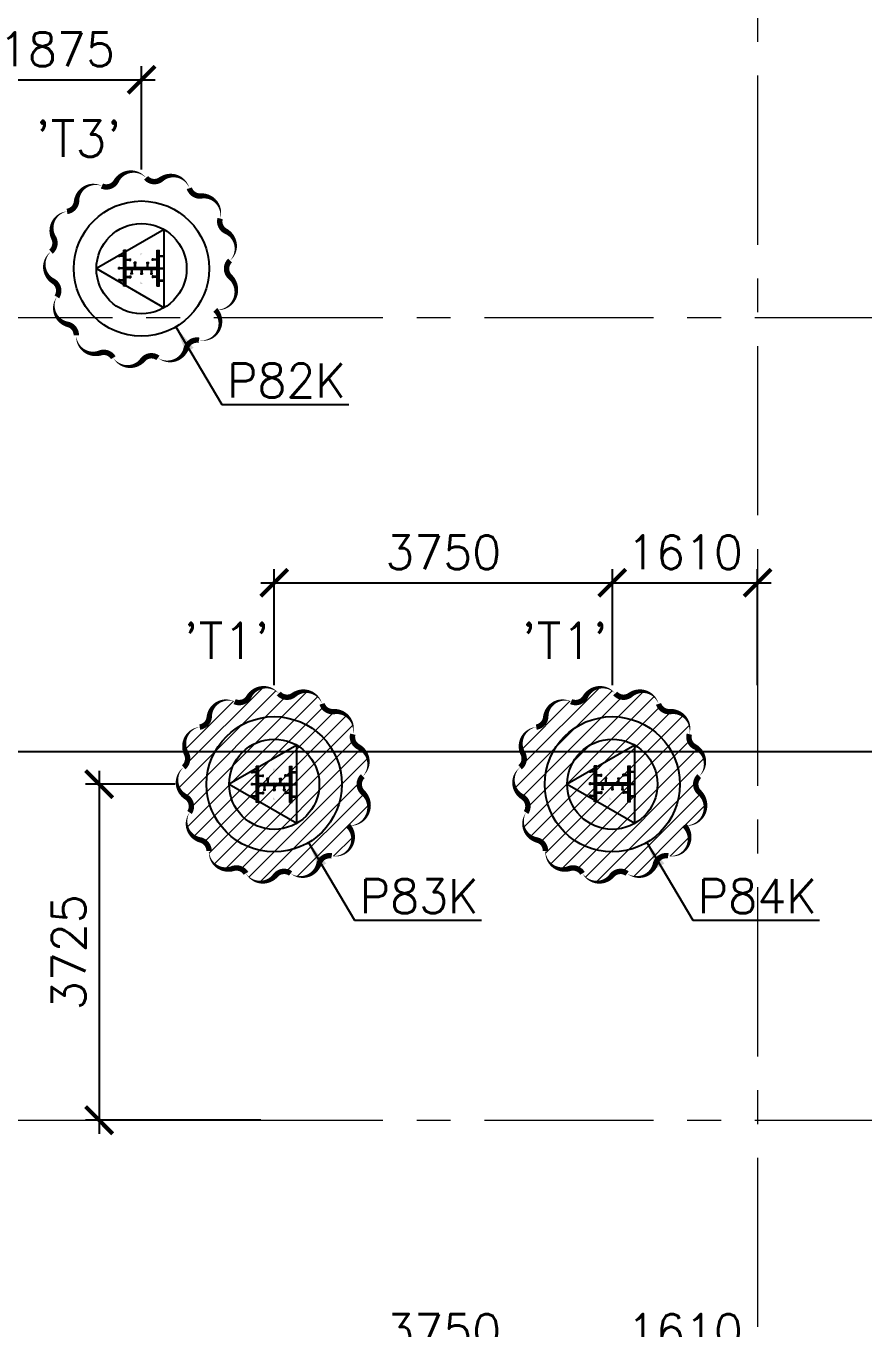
# Model space of a CAD drawing. Header units: millimetres. Extents: x -346728 to 1320345, y -537202 to -385966.
# Drawn here: x 139777 to 149069, y -451106 to -436659 of the extents above; entities that cross this region are included whole.
import ezdxf

# ---------------------------------------------------------------- set-up
doc = ezdxf.new("R2010")
doc.units = ezdxf.units.MM
doc.header["$LTSCALE"] = 100
doc.linetypes.add('X1326_GLB$0$CENTER', pattern=[2, 1.25, -0.25, 0.25, -0.25])
for name, color, linetype, lineweight in [('A-giao thong', 8, 'Continuous', 15), ('KCMANH', 8, 'Continuous', 13), ('KINGPOST', 5, 'Continuous', 20), ('X1326_GLB$0$A-tim', 8, 'X1326_GLB$0$CENTER', 9)]:
    doc.layers.add(name, color=color, linetype=linetype, lineweight=lineweight)
doc.layers.add('CL load', color=1, linetype='Continuous', plot=False)
for name, color, linetype in [('hach', 253, 'Continuous'), ('PILE MARK', 8, 'Continuous'), ('PL', 3, 'Continuous'), ('PLT', 6, 'Continuous'), ('X1326_COL_B4$0$CS', 253, 'Continuous')]:
    doc.layers.add(name, color=color, linetype=linetype)
doc.styles.add('simplex', font='simplex.shx')
doc.dimstyles.new('100', dxfattribs={"dimscale": 150, "dimtxt": 2.5, "dimasz": 2, "dimexe": 1, "dimexo": 1, "dimgap": 1, "dimtad": 1, "dimdec": 0, "dimzin": 0, "dimdsep": 46, "dimtxsty": 'simplex', "dimblk": 'ARCHTICK', "dimcen": 1, "dimdle": 1, "dimclrd": 256, "dimclre": 256, "dimclrt": 6, "dimadec": 0, "dimazin": 0, "dimtfac": 1, "dimtdec": 0, "dimtix": 1, "dimtmove": 2, "dimatfit": 3, "dimfxl": 1, "dimtolj": 1, "dimtzin": 0, "dimarcsym": 0})
pattern_1 = [(45, (188543.33, 11377564.439), (-8.980256121, 8.980256121), []), (135, (188543.33, 11377564.439), (-8.980256121, -8.980256121), [])]

# ---------------------------------------------------------------- blocks, each defined once
blk = doc.blocks.new('_ArchTick')
at = {"color": 0, "linetype": 'ByBlock', "const_width": 0.15}
blk.add_lwpolyline([(-0.5, -0.5), (0.5, 0.5)], dxfattribs=at)
blk = doc.blocks.new('*D315')
at = {"layer": 'CL load', "lineweight": -2, "transparency": 16777216}
for p, q in [((139182, -438249), (139182, -437105)), ((141057, -438249), (141057, -437105)), ((139032, -437255), (141207, -437255))]:
    blk.add_line(p, q, dxfattribs=at)
at = {"layer": 'DEFPOINTS', "color": 0, "transparency": 16777216}
for p in [(141057, -437255), (139182, -438399), (141057, -438399, 0)]:
    blk.add_point(p, dxfattribs=at)
at = {"layer": 'CL load', "lineweight": -2, "transparency": 16777216, "xscale": 300, "yscale": 300, "zscale": 300, "rotation": 180}
blk.add_blockref('_ArchTick', (139182, -437255), dxfattribs=at)
at = {"layer": 'CL load', "lineweight": -2, "transparency": 16777216, "xscale": 300, "yscale": 300, "zscale": 300}
blk.add_blockref('_ArchTick', (141057, -437255), dxfattribs=at)
at = {"layer": 'CL load', "color": 6, "transparency": 16777216, "insert": (140119, -436917), "char_height": 375, "attachment_point": 5, "style": 'simplex'}
blk.add_mtext('\\A1;1875', dxfattribs=at)
blk = doc.blocks.new('*D316')
at = {"layer": 'CL load', "lineweight": -2, "transparency": 16777216}
for p, q in [((142529, -443966), (142529, -442682)), ((146279, -443966), (146279, -442682)), ((142379, -442832), (146429, -442832))]:
    blk.add_line(p, q, dxfattribs=at)
at = {"layer": 'DEFPOINTS', "color": 0, "transparency": 16777216}
for p in [(146279, -442832), (142529, -444116, 0), (146279, -444116, 0)]:
    blk.add_point(p, dxfattribs=at)
at = {"layer": 'CL load', "lineweight": -2, "transparency": 16777216, "xscale": 300, "yscale": 300, "zscale": 300, "rotation": 180}
blk.add_blockref('_ArchTick', (142529, -442832), dxfattribs=at)
at = {"layer": 'CL load', "lineweight": -2, "transparency": 16777216, "xscale": 300, "yscale": 300, "zscale": 300}
blk.add_blockref('_ArchTick', (146279, -442832), dxfattribs=at)
at = {"layer": 'CL load', "color": 6, "transparency": 16777216, "insert": (144404, -442495), "char_height": 375, "attachment_point": 5, "style": 'simplex'}
blk.add_mtext('\\A1;3750', dxfattribs=at)
blk = doc.blocks.new('*D317')
at = {"layer": 'CL load', "lineweight": -2, "transparency": 16777216}
for p, q in [((146279, -443966), (146279, -442682)), ((147889, -443966), (147889, -442682)), ((146129, -442832), (148039, -442832))]:
    blk.add_line(p, q, dxfattribs=at)
at = {"layer": 'DEFPOINTS', "color": 0, "transparency": 16777216}
for p in [(147889, -442832), (146279, -444116, 0), (147889, -444116, 0)]:
    blk.add_point(p, dxfattribs=at)
at = {"layer": 'CL load', "lineweight": -2, "transparency": 16777216, "xscale": 300, "yscale": 300, "zscale": 300, "rotation": 180}
blk.add_blockref('_ArchTick', (146279, -442832), dxfattribs=at)
at = {"layer": 'CL load', "lineweight": -2, "transparency": 16777216, "xscale": 300, "yscale": 300, "zscale": 300}
blk.add_blockref('_ArchTick', (147889, -442832), dxfattribs=at)
at = {"layer": 'CL load', "color": 6, "transparency": 16777216, "insert": (147084, -442495), "char_height": 375, "attachment_point": 5, "style": 'simplex'}
blk.add_mtext('\\A1;1610', dxfattribs=at)
blk = doc.blocks.new('*D318')
at = {"layer": 'CL load', "lineweight": -2, "transparency": 16777216}
for p, q in [((140587, -444916), (140587, -448942)), ((141429, -445066), (140437, -445066)), ((142379, -448792), (140437, -448792))]:
    blk.add_line(p, q, dxfattribs=at)
at = {"layer": 'DEFPOINTS', "color": 0, "transparency": 16777216}
for p in [(141579, -445066, 0), (140587, -448792), (142529, -448792, 0)]:
    blk.add_point(p, dxfattribs=at)
at = {"layer": 'CL load', "lineweight": -2, "transparency": 16777216, "xscale": 300, "yscale": 300, "zscale": 300}
for p, rotation in [((140587, -445066), 90), ((140587, -448792), 270)]:
    blk.add_blockref('_ArchTick', p, dxfattribs=dict(at, rotation=rotation))
at = {"layer": 'CL load', "color": 6, "transparency": 16777216, "insert": (140249, -446929), "char_height": 375, "attachment_point": 5, "rotation": 90, "style": 'simplex'}
blk.add_mtext('\\A1;3725', dxfattribs=at)
blk = doc.blocks.new('*D319')
at = {"layer": 'CL load', "lineweight": -2, "transparency": 16777216}
for p, q in [((142529, -452617), (142529, -451317)), ((146279, -452617), (146279, -451317)), ((142379, -451467), (146429, -451467))]:
    blk.add_line(p, q, dxfattribs=at)
at = {"layer": 'DEFPOINTS', "color": 0, "transparency": 16777216}
for p in [(146279, -451467), (142529, -452767, 0), (146279, -452767, 0)]:
    blk.add_point(p, dxfattribs=at)
at = {"layer": 'CL load', "lineweight": -2, "transparency": 16777216, "xscale": 300, "yscale": 300, "zscale": 300, "rotation": 180}
blk.add_blockref('_ArchTick', (142529, -451467), dxfattribs=at)
at = {"layer": 'CL load', "lineweight": -2, "transparency": 16777216, "xscale": 300, "yscale": 300, "zscale": 300}
blk.add_blockref('_ArchTick', (146279, -451467), dxfattribs=at)
at = {"layer": 'CL load', "color": 6, "transparency": 16777216, "insert": (144404, -451129), "char_height": 375, "attachment_point": 5, "style": 'simplex'}
blk.add_mtext('\\A1;3750', dxfattribs=at)
blk = doc.blocks.new('*D320')
at = {"layer": 'CL load', "lineweight": -2, "transparency": 16777216}
for p, q in [((146279, -452617), (146279, -451317)), ((147889, -452617), (147889, -451317)), ((146129, -451467), (148039, -451467))]:
    blk.add_line(p, q, dxfattribs=at)
at = {"layer": 'DEFPOINTS', "color": 0, "transparency": 16777216}
for p in [(147889, -451467), (146279, -452767, 0), (147889, -452767, 0)]:
    blk.add_point(p, dxfattribs=at)
at = {"layer": 'CL load', "lineweight": -2, "transparency": 16777216, "xscale": 300, "yscale": 300, "zscale": 300, "rotation": 180}
blk.add_blockref('_ArchTick', (146279, -451467), dxfattribs=at)
at = {"layer": 'CL load', "lineweight": -2, "transparency": 16777216, "xscale": 300, "yscale": 300, "zscale": 300}
blk.add_blockref('_ArchTick', (147889, -451467), dxfattribs=at)
at = {"layer": 'CL load', "color": 6, "transparency": 16777216, "insert": (147084, -451129), "char_height": 375, "attachment_point": 5, "style": 'simplex'}
blk.add_mtext('\\A1;1610', dxfattribs=at)
blk = doc.blocks.new('LVL-KHUNGTEN')
blk.add_lwpolyline([(61072.9, 41092.8), (119123.5, 41092.8), (119123.5, 61.9), (61072.9, 61.9)], close=True)
blk = doc.blocks.new('KP50')
at = {"ltscale": 0.1}
h = blk.add_hatch(color=6, dxfattribs=at)
h.dxf.hatch_style = 1
h.paths.add_polyline_path([(14, 171), (-14, 171), (-14, 142)])
h.paths.add_polyline_path([(-14, -142), (-14, -171), (14, -171)])
at = {"layer": 'KCMANH', "linetype": 'ByBlock'}
h = blk.add_hatch(dxfattribs=at)
h.set_pattern_fill('ANSI37', color=6, scale=4, style=0)
h.set_pattern_definition(pattern_1)
h.paths.add_polyline_path([(-200, 200), (-200, 171), (200, 171), (200, 200)])
h = blk.add_hatch(dxfattribs=at)
h.set_pattern_fill('ANSI37', color=6, scale=4, style=0)
h.set_pattern_definition([(45, (188728.93, 11377564.439), (-8.980256121, 8.980256121), []), (135, (188728.93, 11377564.439), (-8.980256121, -8.980256121), [])])
h.paths.add_polyline_path([(14, 171), (-14, 142), (-14, -142), (14, -171)])
h = blk.add_hatch(dxfattribs=at)
h.set_pattern_fill('ANSI37', color=6, scale=4, style=0)
h.set_pattern_definition(pattern_1)
h.paths.add_polyline_path([(-200, -171), (-200, -200), (200, -200), (200, -171)])
for p, q in [((-125, 253), (-146, 253)), ((-146, 240), (-146, 253)), ((-125, 240), (-146, 240)), ((-142, 200), (-142, 240)), ((-129, 200), (-129, 240)), ((-125, 240), (-125, 253)), ((-102, 171), (-102, 131)), ((-89, 171), (-89, 131)), ((-10, 253), (10, 253)), ((-10, 240), (-10, 253)), ((-10, 240), (10, 240)), ((-6, 200), (-6, 240)), ((6, 200), (6, 240)), ((10, 240), (10, 253)), ((89, 171), (89, 131)), ((102, 171), (102, 131)), ((125, 253), (146, 253)), ((125, 240), (125, 253)), ((125, 240), (146, 240)), ((129, 200), (129, 240)), ((142, 200), (142, 240)), ((146, 240), (146, 253)), ((-85, 131), (-106, 131)), ((-106, 131), (-106, 118)), ((-85, 118), (-106, 118)), ((-85, 131), (-85, 118)), ((-67, 100), (-67, 120)), ((-54, 120), (-67, 120)), ((-54, 100), (-67, 100)), ((-67, 10), (-67, -10)), ((-54, 10), (-67, 10)), ((-54, 100), (-54, 120)), ((-14, 116), (-54, 116)), ((-14, 104), (-54, 104)), ((-54, 10), (-54, -10)), ((-14, 6), (-54, 6)), ((14, 76), (54, 76)), ((14, 64), (54, 64)), ((54, 60), (54, 80)), ((54, 80), (67, 80)), ((54, 60), (67, 60)), ((67, 60), (67, 80)), ((85, 131), (106, 131)), ((85, 131), (85, 118)), ((85, 118), (106, 118)), ((106, 131), (106, 118)), ((-85, -118), (-106, -118)), ((-106, -131), (-106, -118)), ((-85, -131), (-106, -131)), ((-102, -171), (-102, -131)), ((-89, -171), (-89, -131)), ((-85, -131), (-85, -118)), ((-54, -10), (-67, -10)), ((-67, -100), (-67, -120)), ((-54, -100), (-67, -100)), ((-54, -120), (-67, -120)), ((-14, -6), (-54, -6)), ((-54, -100), (-54, -120)), ((-14, -104), (-54, -104)), ((-14, -116), (-54, -116)), ((14, -64), (54, -64)), ((14, -76), (54, -76)), ((54, -60), (54, -80)), ((54, -60), (67, -60)), ((54, -80), (67, -80)), ((67, -60), (67, -80)), ((85, -118), (106, -118)), ((85, -131), (85, -118)), ((85, -131), (106, -131)), ((89, -171), (89, -131)), ((102, -171), (102, -131)), ((106, -131), (106, -118)), ((-125, -240), (-146, -240)), ((-146, -240), (-146, -253)), ((-125, -253), (-146, -253)), ((-142, -200), (-142, -240)), ((-129, -200), (-129, -240)), ((-125, -240), (-125, -253)), ((-10, -240), (10, -240)), ((-10, -240), (-10, -253)), ((-10, -253), (10, -253)), ((-6, -200), (-6, -240)), ((6, -200), (6, -240)), ((10, -240), (10, -253)), ((125, -240), (146, -240)), ((125, -240), (125, -253)), ((125, -253), (146, -253)), ((129, -200), (129, -240)), ((142, -200), (142, -240)), ((146, -240), (146, -253))]:
    blk.add_line(p, q, dxfattribs=at)
at = {"layer": 'KINGPOST', "color": 6, "linetype": 'ByBlock'}
for p, q in [((-200, 200), (200, 200)), ((-200, 171), (-200, 200)), ((-200, 171), (200, 171)), ((-14, 171), (-14, -171)), ((-14, 142), (14, 171)), ((14, 171), (14, -171)), ((200, 171), (200, 200)), ((-14, -142), (14, -171)), ((-200, -171), (200, -171)), ((-200, -171), (-200, -200)), ((-200, -200), (200, -200)), ((200, -171), (200, -200))]:
    blk.add_line(p, q, dxfattribs=at)
blk.add_lwpolyline([(-14, 0), (14, 0)], dxfattribs=at)
blk = doc.blocks.new('B1 Kingpost Layout Plan1')
at = {"layer": 'KCMANH', "linetype": 'ByBlock', "rotation": 90}
for p in [(-9307, -24579, 0), (-7835, -30301, 0), (-4085, -30296, 0)]:
    blk.add_blockref('KP50', p, dxfattribs=at)

msp = doc.modelspace()

# ---------------------------------------------------------------- hatches: boundary and pattern name
at = {"ltscale": 0.1}
h = msp.add_hatch(color=6, dxfattribs=at)
h.dxf.hatch_style = 1
h.paths.add_polyline_path([(141071.4, -439177.9), (141042.6, -439177.9), (141042.6, -439206.7)])
h.paths.add_polyline_path([(141042.6, -439491.5), (141042.6, -439520.3), (141071.4, -439520.3)])
h = msp.add_hatch(color=3, dxfattribs=at)
h.dxf.hatch_style = 1
h.paths.add_polyline_path([(142543, -444895.3), (142514.2, -444895.3), (142514.2, -444924.1)])
h.paths.add_polyline_path([(142514.2, -445208.9), (142514.2, -445237.7), (142543, -445237.7)])
h = msp.add_hatch(color=3, dxfattribs=at)
h.dxf.hatch_style = 1
h.paths.add_polyline_path([(146275, -444895.3), (146246.2, -444895.3), (146246.2, -444924.1)])
h.paths.add_polyline_path([(146246.2, -445208.9), (146246.2, -445237.7), (146275, -445237.7)])
at = {"layer": 'A-giao thong', "transparency": 33554572}
h = msp.add_hatch(dxfattribs=at)
h.set_pattern_fill('ANSI31', color=256, scale=1000)
h.set_pattern_definition([(45, (104179.67, -542323.14), (-88.38835, 88.38835), [])])
edge = h.paths.add_edge_path()
edge.add_arc((143373.7, -444830.8), 200.1, 313.189, 423.189)
edge.add_arc((143519.6, -444542.3), 123.2, 165.32463, 243.189, ccw=False)
edge.add_arc((143206.6, -444460.3), 200.3, 345.32463, 455.32463)
edge.add_arc((143176.6, -444138.2), 123.2, 197.45235, 275.32463, ccw=False)
edge.add_arc((142868, -444235.2), 200.2, 17.45235, 127.45235)
edge.add_arc((142671.4, -443978.5), 123.2, 221.33742, 307.45235, ccw=False)
edge.add_arc((142426.3, -444194), 203.2, 41.33742, 151.33742)
edge.add_arc((142139.9, -444037.5), 123.2, 245.97207, 331.33742, ccw=False)
edge.add_arc((142008.2, -444332.9), 200.3, 65.97207, 175.97207)
edge.add_arc((141685.6, -444310.2), 123.2, 278.09941, 355.97207, ccw=False)
edge.add_arc((141731.2, -444630.4), 200.3, 98.09941, 208.09941)
edge.add_arc((141445.8, -444782.8), 123.2, -50.51419, 28.09941, ccw=False)
edge.add_arc((141651.7, -445032.7), 200.7, 129.48581, 239.48581)
edge.add_arc((141487.3, -445311.7), 123.2, -33.38585, 59.48581, ccw=False)
edge.add_arc((141757.2, -445489.6), 200.1, 146.61415, 256.61415)
edge.add_arc((141682.4, -445804.1), 123.2, -1.25134, 76.61415, ccw=False)
edge.add_arc((142005.8, -445811.2), 200.3, 178.74866, 288.74866)
edge.add_arc((142109.8, -446117.5), 123.2, 30.87684, 108.74866, ccw=False)
edge.add_arc((142387.4, -445951.6), 200.2, 210.87684, 320.87684)
edge.add_arc((142638.3, -446155.6), 123.2, 54.01227, 140.87684, ccw=False)
edge.add_arc((142830, -445891.6), 203.1, 234.01227, 344.01227)
edge.add_arc((143143.7, -445981.5), 123.2, 79.39644, 164.01227, ccw=False)
edge.add_arc((143203.2, -445663.6), 200.3, 259.39644, 404.1286)
edge.add_arc((143368.1, -445313.2), 212, 264.27964, 407.39823)
edge.add_arc((143595, -445066.5), 123.2, 133.189, 227.39823, ccw=False)
h = msp.add_hatch(dxfattribs=at)
h.set_pattern_fill('ANSI31', color=256, scale=1000)
h.set_pattern_definition([(45, (107911.67, -542323.14), (-88.38835, 88.38835), [])])
edge = h.paths.add_edge_path()
edge.add_arc((147105.7, -444830.8), 200.1, 313.189, 423.189)
edge.add_arc((147251.6, -444542.3), 123.2, 165.32463, 243.189, ccw=False)
edge.add_arc((146938.6, -444460.3), 200.3, 345.32463, 455.32463)
edge.add_arc((146908.6, -444138.2), 123.2, 197.45235, 275.32463, ccw=False)
edge.add_arc((146600, -444235.2), 200.2, 17.45235, 127.45235)
edge.add_arc((146403.4, -443978.5), 123.2, 221.33742, 307.45235, ccw=False)
edge.add_arc((146158.3, -444194), 203.2, 41.33742, 151.33742)
edge.add_arc((145871.9, -444037.5), 123.2, 245.97207, 331.33742, ccw=False)
edge.add_arc((145740.2, -444332.9), 200.3, 65.97207, 175.97207)
edge.add_arc((145417.6, -444310.2), 123.2, 278.09941, 355.97207, ccw=False)
edge.add_arc((145463.2, -444630.4), 200.3, 98.09941, 208.09941)
edge.add_arc((145177.8, -444782.8), 123.2, -50.51419, 28.09941, ccw=False)
edge.add_arc((145383.7, -445032.7), 200.7, 129.48581, 239.48581)
edge.add_arc((145219.3, -445311.7), 123.2, -33.38585, 59.48581, ccw=False)
edge.add_arc((145489.2, -445489.6), 200.1, 146.61415, 256.61415)
edge.add_arc((145414.4, -445804.1), 123.2, -1.25134, 76.61415, ccw=False)
edge.add_arc((145737.8, -445811.2), 200.3, 178.74866, 288.74866)
edge.add_arc((145841.8, -446117.5), 123.2, 30.87684, 108.74866, ccw=False)
edge.add_arc((146119.4, -445951.6), 200.2, 210.87684, 320.87684)
edge.add_arc((146370.3, -446155.6), 123.2, 54.01227, 140.87684, ccw=False)
edge.add_arc((146562, -445891.6), 203.1, 234.01227, 344.01227)
edge.add_arc((146875.7, -445981.5), 123.2, 79.39644, 164.01227, ccw=False)
edge.add_arc((146935.2, -445663.6), 200.3, 259.39644, 404.1286)
edge.add_arc((147100.1, -445313.2), 212, 264.27964, 407.39823)
edge.add_arc((147327, -445066.5), 123.2, 133.189, 227.39823, ccw=False)
at = {"layer": 'hach'}
h = msp.add_hatch(dxfattribs=at)
h.set_pattern_fill('ANSI31', color=256, scale=70)
h.set_pattern_definition([(45, (121918.56, -508591.22), (-157.15448, 157.15448), [])])
h.paths.add_polyline_path([(142200.7, -410142.2), (128621.2, -428107.5), (155914.1, -501359), (162214.1, -503970.9), (238136.4, -469396.6), (242695.2, -462329.4), (242687.2, -415142.7), (237685.1, -410142.2)])
h.paths.add_polyline_path([(142797.9, -411342.2), (129975.7, -428305.7), (156856.2, -500450.6), (162191.6, -502662.6), (237318.8, -468450.4), (241495.1, -461976.1), (241487, -415639.4), (237188.2, -411342.2)], flags=16)
h = msp.add_hatch(dxfattribs=at)
h.set_pattern_fill('AR-CONC', color=256, scale=4)
h.set_pattern_definition([(50, (121918.56, -508591.2), (728.7387, -63.7563), [76.2, -838.2]), (355, (121918.56, -508591.2), (-140.9737, 764.2274), [60.96, -670.5623]), (100.45144, (121979.3, -508596.54), (587.765, 700.471), [64.76, -712.361]), (46.1842, (121918.6, -508388), (1084.316, -168.1693), [114.3, -1257.3]), (96.63556, (122008.9, -508402), (949.6165, 989.7045), [97.14, -1068.5424]), (351.18415, (121918.6, -508388), (949.6165, 989.7045), [91.44, -1005.839]), (21, (122020.16, -508438.8), (606.4576, -409.0608), [76.2, -838.2]), (326, (122020.16, -508438.8), (247.208, 736.752), [60.96, -670.56]), (71.45144, (122070.7, -508472.9), (853.6657, 327.691), [64.76, -712.3598]), (37.5, (121918.56, -508591.22), (12.3544, 338.22016), [0, -662.432, 0, -680.72, 0, -673.1]), (7.5, (121918.56, -508591.22), (267.27865, 400.7223), [0, -388.112, 0, -647.192, 0, -256.54]), (327.5, (121692, -508591.22), (542.3624, -22.91498), [0, -254, 0, -792.48, 0, -1051.56]), (317.5, (121590.4, -508591.2), (592.5167, 101.706), [0, -330.2, 0, -526.288, 0, -746.76])])
h.paths.add_polyline_path([(142200.7, -410142.2), (128621.2, -428107.5), (155914.1, -501359), (162214.1, -503970.9), (238136.4, -469396.6), (242695.2, -462329.4), (242687.2, -415142.7), (237685.1, -410142.2)])
h.paths.add_polyline_path([(142797.9, -411342.2), (129975.7, -428305.7), (156856.2, -500450.6), (162191.6, -502662.6), (237318.8, -468450.4), (241495.1, -461976.1), (241487, -415639.4), (237188.2, -411342.2)], flags=16)

# ---------------------------------------------------------------- linework, layer by layer
at = {"color": 6, "elevation": -2718.3}
msp.add_lwpolyline([(142039, -439259.3, 0, 60, 0.5205671), (141992.3, -438934.8, 60, 60, -0.3534527), (141928.7, -438793.7, 0, 60, 0.5205671), (141716.3, -438543.4, 60, 60, -0.3534915), (141587.4, -438457.7, 0, 60, 0.5205671), (141274.6, -438358.8, 60, 60, -0.3944899), (141107.2, -438342.4, 0, 60, 0.520567), (140776.3, -438379.1, 60, 60, -0.3907151), (140618.1, -438432.6, 0, 60, 0.520567), (140336.8, -438601.4, 60, 60, -0.3534934), (140231.3, -438714.7, 0, 60, 0.5205671), (140082.8, -439007.4, 60, 60, -0.3571345), (140052.5, -439160.5, 0, 60, 0.520567), (140078.2, -439488.2, 60, 60, -0.4289707), (140118.5, -439662.1, 0, 60, 0.520567), (140239.2, -439966.9, 60, 60, -0.3534582), (140333.9, -440089.4, 0, 60, 0.520567), (140598.6, -440283.5, 60, 60, -0.3534893), (140743.9, -440336.9, 0, 60, 0.5205671), (141071.1, -440360.5, 60, 60, -0.3982747), (141239, -440338.6, 0, 60, 0.520567), (141553.6, -440230.1, 60, 60, -0.3869502), (141694.7, -440143, 0, 60, 0.7314349), (141875.3, -439806.7, 0, 60, 0.7206829), (142039.9, -439439.8, 60, 60, -0.4358983)], format="xyseb", close=True, dxfattribs=at)
at = {"color": 5, "elevation": -2718.3}
for points in [[(143510.7, -444976.7, 0, 60, 0.5205671), (143464, -444652.2, 60, 60, -0.3534527), (143400.4, -444511.1, 0, 60, 0.5205671), (143188, -444260.8, 60, 60, -0.3534915), (143059.1, -444175.1, 0, 60, 0.5205671), (142746.3, -444076.2, 60, 60, -0.3944899), (142578.9, -444059.8, 0, 60, 0.520567), (142248, -444096.6, 60, 60, -0.3907151), (142089.8, -444150, 0, 60, 0.520567), (141808.5, -444318.8, 60, 60, -0.3534934), (141703, -444432.1, 0, 60, 0.5205671), (141554.5, -444724.8, 60, 60, -0.3571345), (141524.1, -444877.9, 0, 60, 0.520567), (141549.8, -445205.6, 60, 60, -0.4289707), (141590.1, -445379.5, 0, 60, 0.520567), (141710.9, -445684.3, 60, 60, -0.3534582), (141805.5, -445806.8, 0, 60, 0.520567), (142070.2, -446000.9, 60, 60, -0.3534893), (142215.5, -446054.3, 0, 60, 0.5205671), (142542.7, -446077.9, 60, 60, -0.3982747), (142710.7, -446056, 0, 60, 0.520567), (143025.3, -445947.6, 60, 60, -0.3869502), (143166.4, -445860.4, 0, 60, 0.7314349), (143347, -445524.1, 0, 60, 0.7206829), (143511.6, -445157.2, 60, 60, -0.4358983)], [(147242.7, -444976.7, 0, 60, 0.5205671), (147196, -444652.2, 60, 60, -0.3534527), (147132.4, -444511.1, 0, 60, 0.5205671), (146920, -444260.8, 60, 60, -0.3534915), (146791.1, -444175.1, 0, 60, 0.5205671), (146478.3, -444076.2, 60, 60, -0.3944899), (146310.9, -444059.8, 0, 60, 0.520567), (145980, -444096.6, 60, 60, -0.3907151), (145821.8, -444150, 0, 60, 0.520567), (145540.5, -444318.8, 60, 60, -0.3534934), (145435, -444432.1, 0, 60, 0.5205671), (145286.5, -444724.8, 60, 60, -0.3571345), (145256.1, -444877.9, 0, 60, 0.520567), (145281.8, -445205.6, 60, 60, -0.4289707), (145322.1, -445379.5, 0, 60, 0.520567), (145442.9, -445684.3, 60, 60, -0.3534582), (145537.5, -445806.8, 0, 60, 0.520567), (145802.2, -446000.9, 60, 60, -0.3534893), (145947.5, -446054.3, 0, 60, 0.5205671), (146274.7, -446077.9, 60, 60, -0.3982747), (146442.7, -446056, 0, 60, 0.520567), (146757.3, -445947.6, 60, 60, -0.3869502), (146898.4, -445860.4, 0, 60, 0.7314349), (147079, -445524.1, 0, 60, 0.7206829), (147243.6, -445157.2, 60, 60, -0.4358983)]]:
    msp.add_lwpolyline(points, format="xyseb", close=True, dxfattribs=at)
at = {"layer": 'PL', "elevation": -1404.9}
for points in [[(141307, -439782.1), (141307, -438916.1), (140557, -439349.1)], [(141307, -439782.1), (141307, -438916.1), (140557, -439349.1)], [(142778.6, -445499.5), (142778.6, -444633.5), (142028.6, -445066.5)], [(142778.6, -445499.5), (142778.6, -444633.5), (142028.6, -445066.5)], [(146528.6, -445499.5), (146528.6, -444633.5), (145778.6, -445066.5)], [(146528.6, -445499.5), (146528.6, -444633.5), (145778.6, -445066.5)]]:
    msp.add_lwpolyline(points, close=True, dxfattribs=at)
at = {"layer": 'PL'}
for centre, radius in [((141057, -439349.1, -1404.9), 750), ((141057, -439349.1, -1404.9), 750), ((141057, -439349.1, -1404.9), 500), ((141057, -439349.1, -1404.9), 500), ((142528.6, -445066.5, -1404.9), 750), ((142528.6, -445066.5, -1404.9), 750), ((146278.6, -445066.5, -1404.9), 750), ((146278.6, -445066.5, -1404.9), 750), ((142528.6, -445066.5, -1404.9), 500), ((142528.6, -445066.5, -1404.9), 500), ((146278.6, -445066.5, -1404.9), 500), ((146278.6, -445066.5, -1404.9), 500)]:
    msp.add_circle(centre, radius, dxfattribs=at)
at = {"layer": 'X1326_COL_B4$0$CS', "linetype": 'ByBlock', "ltscale": 8, "elevation": -1404.9, "flags": 128}
msp.add_lwpolyline([(242692.2, -444707.5), (115342.7, -444707.5)], dxfattribs=at)
at = {"layer": 'X1326_GLB$0$A-tim', "ltscale": 15}
for p, q in [((147888.6, -398208.6, -1404.9), (147888.6, -512162.7, -1404.9)), ((120859.5, -439891.6, -1404.9), (255546, -439891.6, -1404.9)), ((120859.5, -448791.5, -1404.9), (255546, -448791.5, -1404.9))]:
    msp.add_line(p, q, dxfattribs=at)

# ---------------------------------------------------------------- block references
at = {"extrusion": (0.00597, -2.28885e-18, 0.999982), "xscale": 3.385207865094198, "yscale": 3.385207865094198, "zscale": 3.385207865094198}
msp.add_blockref('LVL-KHUNGTEN', (-107243.5, -525073.6, -287.1), dxfattribs=at)
msp.add_blockref('B1 Kingpost Layout Plan1', (150363.7, -414766, -1404.9))

# ---------------------------------------------------------------- texts
at = {"layer": 'PILE MARK', "color": 4, "style": 'simplex'}
for s, p in [('P82K', (142005.6, -440777.1, -1404.9)), ('P83K', (143477.3, -446494.6, -1404.9)), ('P84K', (147227.3, -446494.6, -1404.9))]:
    msp.add_text(s, height=375, dxfattribs=at).set_placement(p)
at = {"layer": 'PLT', "style": 'simplex'}
for s, p in [("'T3'", (139879, -438108, -1404.9)), ("'T1'", (141519.3, -443676.4, -1404.9)), ("'T1'", (145269.3, -443676.4, -1404.9))]:
    msp.add_text(s, height=400, dxfattribs=at).set_placement(p)

# ---------------------------------------------------------------- dimensions: what is measured, and where the dimension line sits
at = {"layer": 'CL load'}
for base, p1, p2, picture, middle in [((141057, -437254.6, -1404.9), (139182, -438399.1, -1404.9), (141057, -438399.1, -1404.9), '*D315', (140119.5, -436917.1, -1404.9)), ((146278.6, -442832.3, -1404.9), (142528.6, -444116.5, -1404.9), (146278.6, -444116.5, -1404.9), '*D316', (144403.6, -442494.8, -1404.9)), ((147888.6, -442832.3, -1404.9), (146278.6, -444116.5, -1404.9), (147888.6, -444116.5, -1404.9), '*D317', (147083.6, -442494.8, -1404.9)), ((146278.6, -451466.8, -1404.9), (142528.6, -452766.7, -1404.9), (146278.6, -452766.7, -1404.9), '*D319', (144403.6, -451129.3, -1404.9)), ((147888.6, -451466.8, -1404.9), (146278.6, -452766.7, -1404.9), (147888.6, -452766.7, -1404.9), '*D320', (147083.6, -451129.3, -1404.9))]:
    dim = msp.add_linear_dim(base=base, p1=p1, p2=p2, dimstyle='100', dxfattribs=at)
    dim.commit()
    dim.dimension.update_dxf_attribs({"geometry": picture, "text_midpoint": middle})
dim = msp.add_linear_dim(base=(140586.7, -448791.5, -1404.9), p1=(141578.6, -445066.5, -1404.9), p2=(142528.6, -448791.5, -1404.9), angle=90, dimstyle='100', dxfattribs=at)
dim.commit()
dim.dimension.update_dxf_attribs({"geometry": '*D318', "text_midpoint": (140249.2, -446929, -1404.9)})

# ---------------------------------------------------------------- leaders
at = {"layer": 'PILE MARK'}
for points in [[(141439, -439994.5, -1404.9), (141948.3, -440854.7, -1404.9), (143355.5, -440854.7, -1404.9)], [(142910.7, -445711.9, -1404.9), (143419.9, -446572.1, -1404.9), (144827.2, -446572.1, -1404.9)], [(146660.7, -445711.9, -1404.9), (147169.9, -446572.1, -1404.9), (148577.2, -446572.1, -1404.9)]]:
    msp.add_leader(points, dimstyle='100', override={"dimgap": 1, "dimtad": 0}, dxfattribs=at)

doc.saveas('drawing.dxf')
